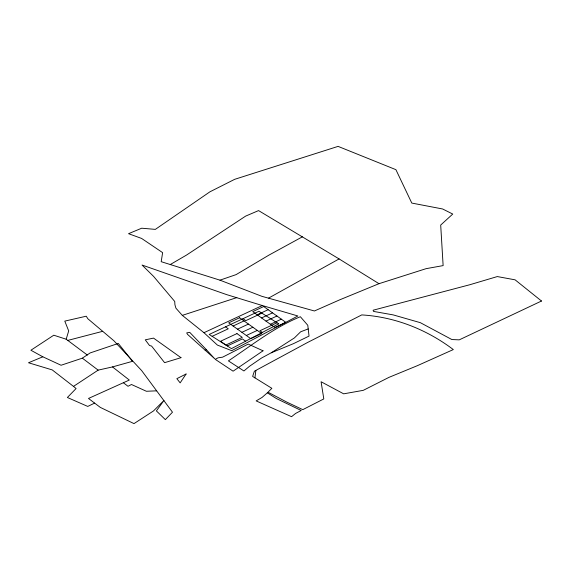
<?xml version="1.0" encoding="UTF-8"?>
<svg xmlns="http://www.w3.org/2000/svg" width="570" height="570" viewBox="0 0 570 570"><rect width="100%" height="100%" fill="white"/><g stroke="black" fill="none" stroke-linecap="round" stroke-linejoin="round"><path stroke-width="0.85" d="M254.918 377.839L255.887 370.4L307.472 342.534L361.772 314.904L362.94 314.989C395.794 317.198 427.13 329.774 453.314 349.574L417.418 365.655L388.989 377.354L363.275 390.343L343.667 393.834L321.088 381.75L323.803 398.929L302.784 409.652L286.632 402.021L267.978 392.189L271.862 388.32L252.631 376.428L254.363 371.22L255.887 370.4M87.367 355.06L66.177 339.221L68.692 330.913L64.781 321.117L86.255 316.2L87.837 318.751L113.922 340.789L141.702 370.65L172.475 412.203L165.35 419.634L156.401 410.906L163.953 400.453L153.472 410.956L134 423.617L100.306 407.4L88.493 398.459L129.319 380.048L112.497 366.923L98.154 370.13L73.487 386.396L52.24 369.916L28.5 362.762L42.821 356.799L61.068 365.249L82.344 358.167L90.124 352.944L118.296 343.439L132.546 361.302L112.497 366.923M271.27 352.773L293.457 343.66L309.04 336.093L307.786 325.278L300.362 316.721C274.106 327.437 251.826 345.299 228.406 360.881L243.924 370.97L249.539 366.261L261.63 357.974L271.27 352.773L294.384 337.939L300.654 331.79L308.206 328.926M170.252 264.544L186.597 255.025L245.627 216.115L258.566 210.594L339.093 258.923L378.986 283.689L426.089 268.669L443.132 265.606L440.695 225.057L452.751 214.049L442.619 208.976L411.789 203.07L395.908 169.668L338.088 146.383L234.69 179.315L209.917 191.819L155.346 229.382L141.702 228.207L128.542 233.686L141.631 238.452L162.628 252.638L161.196 261.687L219.963 280.169L261.815 296.3L314.419 310.978L339.884 299.756L378.986 283.689M268.655 298.067L339.093 258.923M302.406 236.814L268.919 255.125L236.115 274.612L219.963 280.169M94.62 403.104L87.752 406.424L67.381 397.49L76.088 388.533L73.487 386.396M203.953 332.702L262.3 305.527L297.882 315.987L231.719 350.671L217.412 345.092L203.953 332.702L182.307 315.367L175.916 308.171L174.926 304.736L174.719 301.452L153.572 276.386L142.044 265.029L226.696 294.633L262.3 305.527M233.087 326.012L244.031 320.91M257.17 314.79L268.121 309.695M212.133 336.321L228.271 328.805L225.52 326.831M261.894 313.144L245.784 320.639L243.034 318.673M237.505 329.168L248.449 324.073M261.587 317.953L272.531 312.852M241.915 332.331L252.866 327.23M266.005 321.11L276.949 316.015M246.333 335.495L257.284 330.393M270.422 324.273L281.366 319.171M227.287 345.954L242.4 338.915L245.599 341.202M277.048 322.777L259.92 330.757L262.293 332.453M182.307 315.367L236.835 297.604M205.129 350.222L206.497 349.802L214.748 358.801L187.537 334.369L186.696 332.894L189.717 332.339L206.497 349.802M67.994 340.361L102.671 331.32M156.657 390.835L146.397 391.269L131.478 384.501L128.008 386.282L123.369 382.748M66.177 339.221L53.78 335.21L30.894 350.237L42.821 356.799M82.344 358.167L98.154 370.13M186.091 374.005L180.149 382.869L176.843 378.665L186.091 374.005M267.337 392.83L262.086 397.411L256.158 400.902L291.555 416.691L295.581 413.45L301.188 410.493L276.407 398.551L267.337 392.83M263.034 350.799L233.094 371.184L215.225 359.321L218.089 357.817L222.592 357.176L248.235 344.088L263.034 350.799M278.716 323.838L231.463 348.612L209.176 334.447L258.937 311.263L278.716 323.838M541.5 301.017L459.249 339.855L451.86 339.542L420.347 322.677L393.229 314.904L373.549 311.412L373.108 310.222L469.837 284.729L497.304 276.571L515.095 279.827L541.5 301.017M239.614 317.754L228.67 322.848L250.75 338.651L261.701 333.55L239.614 317.754M263.703 306.532L252.752 311.633L274.833 327.429L285.784 322.335L263.703 306.532M236.963 333.6L220.54 341.245L225.841 345.035L242.264 337.39L236.963 333.6M180.989 357.682L164.602 362.67L151.606 346.09L149.511 345.498L145.264 339.827L153.529 338.11L180.989 357.682"/></g></svg>
